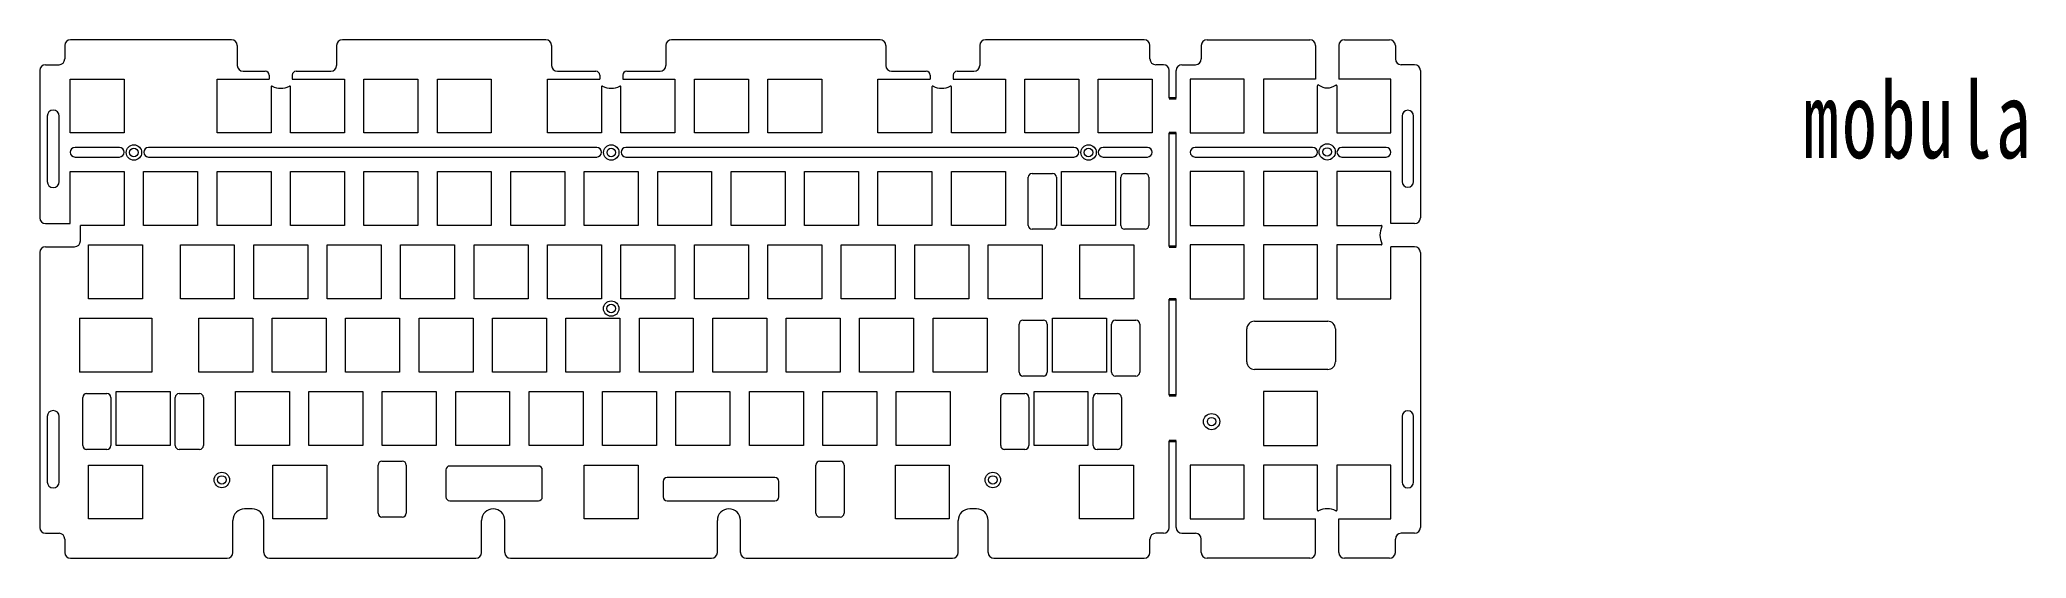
# Model space of a CAD drawing. Header units: millimetres. Extents: x 0 to 515, y 0 to 135.
import ezdxf

# ---------------------------------------------------------------- set-up
doc = ezdxf.new("R2010")
doc.units = ezdxf.units.MM
doc.layers.get('0').update_dxf_attribs({"lineweight": 35})
doc.layers.add('MOBRO-00-03_PBL1', color=7, linetype='Continuous', lineweight=18)
doc.layers.add('MOBRO-00-04_PBL1', color=7, linetype='Continuous', lineweight=18)
doc.styles.add('标准', font='', dxfattribs={"width": 0.667})
doc.styles.get('标准').set_extended_font_data('仿宋_gb2312')

msp = doc.modelspace()

# ---------------------------------------------------------------- linework, layer by layer
for p, q in [((293, 119.46), (294.81, 119.46)), ((293, 110.42), (294.81, 110.42)), ((293, 80.92), (294.81, 80.92)), ((293, 67.3), (294.81, 67.3)), ((293, 42.37), (294.81, 42.37)), ((293, 30.49), (294.81, 30.49))]:
    msp.add_line(p, q)
at = {"layer": 'MOBRO-00-03_PBL1', "color": 7, "linetype": 'Continuous'}
for p, q in [((49.76, 134.6), (8, 134.6)), ((131.28, 134.6), (78.51, 134.6)), ((217.99, 134.6), (163.92, 134.6)), ((286.5, 134.6), (245.35, 134.6)), ((6.5, 133.1), (6.5, 129.6)), ((51.26, 133.1), (51.26, 127.9)), ((77.01, 133.1), (77.01, 127.9)), ((132.78, 133.1), (132.78, 127.9)), ((162.42, 133.1), (162.42, 127.9)), ((219.49, 133.1), (219.49, 127.9)), ((243.85, 133.1), (243.85, 127.9)), ((288, 129.6), (288, 133.1)), ((0, 126.6), (0, 88.37)), ((1.5, 128.1), (5, 128.1)), ((7.9, 124.4), (21.9, 124.4)), ((7.9, 110.4), (7.9, 124.4)), ((21.9, 124.4), (21.9, 110.4)), ((46, 124.4), (59.52, 124.4)), ((46, 110.4), (46, 124.4)), ((52.76, 126.4), (58.52, 126.4)), ((59.52, 125.4), (59.52, 124.4)), ((65.52, 125.4), (65.52, 124.4)), ((65.52, 124.4), (79.05, 124.4)), ((66.52, 126.4), (75.52, 126.4)), ((79.05, 124.4), (79.05, 110.4)), ((84.1, 124.4), (98.1, 124.4)), ((84.1, 110.4), (84.1, 124.4)), ((98.1, 124.4), (98.1, 110.4)), ((103.15, 110.4), (103.15, 124.4)), ((103.15, 124.4), (117.15, 124.4)), ((117.15, 124.4), (117.15, 110.4)), ((131.73, 110.4), (131.73, 124.4)), ((131.73, 124.4), (145.26, 124.4)), ((134.28, 126.4), (144.26, 126.4)), ((145.26, 125.4), (145.26, 124.4)), ((151.26, 125.4), (151.26, 124.4)), ((151.26, 124.4), (164.78, 124.4)), ((152.26, 126.4), (160.92, 126.4)), ((164.78, 124.4), (164.78, 110.4)), ((169.83, 110.4), (169.83, 124.4)), ((169.83, 124.4), (183.83, 124.4)), ((183.83, 124.4), (183.83, 110.4)), ((188.88, 110.4), (188.88, 124.4)), ((188.88, 124.4), (202.88, 124.4)), ((202.88, 124.4), (202.88, 110.4)), ((217.45, 110.4), (217.45, 124.4)), ((217.45, 124.4), (230.98, 124.4)), ((220.99, 126.4), (229.98, 126.4)), ((230.98, 125.4), (230.98, 124.4)), ((236.98, 125.4), (236.98, 124.4)), ((236.98, 124.4), (250.5, 124.4)), ((237.98, 126.4), (242.35, 126.4)), ((250.5, 124.4), (250.5, 110.4)), ((255.55, 110.4), (255.55, 124.4)), ((255.55, 124.4), (269.55, 124.4)), ((269.55, 124.4), (269.55, 110.4)), ((274.6, 110.4), (274.6, 124.4)), ((274.6, 124.4), (288.6, 124.4)), ((288.6, 124.4), (288.6, 110.4)), ((291.5, 128.1), (289.5, 128.1)), ((293, 119.46), (293, 126.6)), ((60, 122.35), (60, 110.4)), ((65.05, 110.4), (65.05, 122.35)), ((145.73, 122.35), (145.73, 110.4)), ((150.78, 110.4), (150.78, 122.35)), ((231.45, 122.35), (231.45, 110.4)), ((236.5, 110.4), (236.5, 122.35)), ((1.95, 114.8), (1.95, 97.8)), ((5.05, 97.8), (5.05, 114.8)), ((21.9, 110.4), (7.9, 110.4)), ((60, 110.4), (46, 110.4)), ((79.05, 110.4), (65.05, 110.4)), ((98.1, 110.4), (84.1, 110.4)), ((117.15, 110.4), (103.15, 110.4)), ((145.73, 110.4), (131.73, 110.4)), ((164.78, 110.4), (150.78, 110.4)), ((183.83, 110.4), (169.83, 110.4)), ((202.88, 110.4), (188.88, 110.4)), ((231.45, 110.4), (217.45, 110.4)), ((250.5, 110.4), (236.5, 110.4)), ((269.55, 110.4), (255.55, 110.4)), ((288.6, 110.4), (274.6, 110.4)), ((293, 80.92), (293, 110.42)), ((20.65, 106.65), (9.15, 106.65)), ((9.15, 104.15), (20.65, 104.15)), ((144.48, 106.65), (28.22, 106.65)), ((28.22, 104.15), (144.48, 104.15)), ((268.3, 106.65), (152.04, 106.65)), ((152.04, 104.15), (268.3, 104.15)), ((287.35, 106.65), (275.85, 106.65)), ((275.85, 104.15), (287.35, 104.15)), ((7.9, 100.4), (21.9, 100.4)), ((7.9, 86.87), (7.9, 100.4)), ((21.9, 100.4), (21.9, 86.4)), ((26.95, 100.4), (40.95, 100.4)), ((26.95, 86.4), (26.95, 100.4)), ((40.95, 100.4), (40.95, 86.4)), ((46, 100.4), (60, 100.4)), ((46, 86.4), (46, 100.4)), ((60, 100.4), (60, 86.4)), ((65.05, 100.4), (79.05, 100.4)), ((65.05, 86.4), (65.05, 100.4)), ((79.05, 100.4), (79.05, 86.4)), ((84.1, 100.4), (98.1, 100.4)), ((84.1, 86.4), (84.1, 100.4)), ((98.1, 100.4), (98.1, 86.4)), ((103.15, 100.4), (117.15, 100.4)), ((103.15, 86.4), (103.15, 100.4)), ((117.15, 100.4), (117.15, 86.4)), ((122.2, 100.4), (136.2, 100.4)), ((122.2, 86.4), (122.2, 100.4)), ((136.2, 100.4), (136.2, 86.4)), ((141.25, 86.4), (141.25, 100.4)), ((141.25, 100.4), (155.25, 100.4)), ((155.25, 100.4), (155.25, 86.4)), ((160.3, 86.4), (160.3, 100.4)), ((160.3, 100.4), (174.3, 100.4)), ((174.3, 100.4), (174.3, 86.4)), ((179.35, 86.4), (179.35, 100.4)), ((179.35, 100.4), (193.35, 100.4)), ((193.35, 100.4), (193.35, 86.4)), ((198.4, 86.4), (198.4, 100.4)), ((198.4, 100.4), (212.4, 100.4)), ((212.4, 100.4), (212.4, 86.4)), ((217.45, 86.4), (217.45, 100.4)), ((217.45, 100.4), (231.45, 100.4)), ((231.45, 100.4), (231.45, 86.4)), ((236.5, 86.4), (236.5, 100.4)), ((236.5, 100.4), (250.5, 100.4)), ((250.5, 100.4), (250.5, 86.4)), ((256.43, 86.4), (256.43, 98.9)), ((257.43, 99.9), (262.73, 99.9)), ((263.73, 98.9), (263.73, 86.4)), ((265.08, 86.4), (265.08, 100.4)), ((265.08, 100.4), (279.08, 100.4)), ((279.08, 100.4), (279.08, 86.4)), ((280.43, 86.4), (280.43, 98.9)), ((281.43, 99.9), (286.73, 99.9)), ((287.73, 98.9), (287.73, 86.4)), ((1.5, 86.87), (7.9, 86.87)), ((21.9, 86.4), (10.55, 86.4)), ((10.55, 82.37), (10.55, 86.4)), ((40.95, 86.4), (26.95, 86.4)), ((60, 86.4), (46, 86.4)), ((79.05, 86.4), (65.05, 86.4)), ((98.1, 86.4), (84.1, 86.4)), ((117.15, 86.4), (103.15, 86.4)), ((136.2, 86.4), (122.2, 86.4)), ((155.25, 86.4), (141.25, 86.4)), ((174.3, 86.4), (160.3, 86.4)), ((193.35, 86.4), (179.35, 86.4)), ((212.4, 86.4), (198.4, 86.4)), ((231.45, 86.4), (217.45, 86.4)), ((250.5, 86.4), (236.5, 86.4)), ((262.73, 85.4), (257.43, 85.4)), ((279.08, 86.4), (265.08, 86.4)), ((286.73, 85.4), (281.43, 85.4)), ((0, 79.37), (0, 8)), ((1.5, 80.87), (9.05, 80.87)), ((12.66, 81.35), (26.66, 81.35)), ((12.66, 67.35), (12.66, 81.35)), ((26.66, 81.35), (26.66, 67.35)), ((36.48, 81.35), (50.48, 81.35)), ((36.48, 67.35), (36.48, 81.35)), ((50.48, 81.35), (50.48, 67.35)), ((55.53, 81.35), (69.53, 81.35)), ((55.53, 67.35), (55.53, 81.35)), ((69.53, 81.35), (69.53, 67.35)), ((74.58, 81.35), (88.58, 81.35)), ((74.58, 67.35), (74.58, 81.35)), ((88.58, 81.35), (88.58, 67.35)), ((93.63, 81.35), (107.63, 81.35)), ((93.63, 67.35), (93.63, 81.35)), ((107.63, 81.35), (107.63, 67.35)), ((112.68, 81.35), (126.68, 81.35)), ((112.68, 67.35), (112.68, 81.35)), ((126.68, 81.35), (126.68, 67.35)), ((131.73, 81.35), (145.73, 81.35)), ((131.73, 67.35), (131.73, 81.35)), ((145.73, 81.35), (145.73, 67.35)), ((150.78, 67.35), (150.78, 81.35)), ((150.78, 81.35), (164.78, 81.35)), ((164.78, 81.35), (164.78, 67.35)), ((169.83, 67.35), (169.83, 81.35)), ((169.83, 81.35), (183.83, 81.35)), ((183.83, 81.35), (183.83, 67.35)), ((188.88, 67.35), (188.88, 81.35)), ((188.88, 81.35), (202.88, 81.35)), ((202.88, 81.35), (202.88, 67.35)), ((207.93, 67.35), (207.93, 81.35)), ((207.93, 81.35), (221.93, 81.35)), ((221.93, 81.35), (221.93, 67.35)), ((226.98, 67.35), (226.98, 81.35)), ((226.98, 81.35), (240.98, 81.35)), ((240.98, 81.35), (240.98, 67.35)), ((246.03, 67.35), (246.03, 81.35)), ((246.03, 81.35), (260.03, 81.35)), ((260.03, 81.35), (260.03, 67.35)), ((269.84, 67.35), (269.84, 81.35)), ((269.84, 81.35), (283.84, 81.35)), ((283.84, 81.35), (283.84, 67.35)), ((26.66, 67.35), (12.66, 67.35)), ((50.48, 67.35), (36.48, 67.35)), ((69.53, 67.35), (55.53, 67.35)), ((88.58, 67.35), (74.58, 67.35)), ((107.63, 67.35), (93.63, 67.35)), ((126.68, 67.35), (112.68, 67.35)), ((145.73, 67.35), (131.73, 67.35)), ((164.78, 67.35), (150.78, 67.35)), ((183.83, 67.35), (169.83, 67.35)), ((202.88, 67.35), (188.88, 67.35)), ((221.93, 67.35), (207.93, 67.35)), ((240.98, 67.35), (226.98, 67.35)), ((260.03, 67.35), (246.03, 67.35)), ((283.84, 67.35), (269.84, 67.35)), ((293, 42.37), (293, 67.3)), ((10.29, 62.3), (29.05, 62.3)), ((10.29, 62.3), (10.29, 48.3)), ((29.05, 62.3), (29.05, 48.3)), ((41.25, 62.3), (55.25, 62.3)), ((41.25, 48.3), (41.25, 62.3)), ((55.25, 62.3), (55.25, 48.3)), ((60.3, 62.3), (74.3, 62.3)), ((60.3, 48.3), (60.3, 62.3)), ((74.3, 62.3), (74.3, 48.3)), ((79.35, 62.3), (93.35, 62.3)), ((79.35, 48.3), (79.35, 62.3)), ((93.35, 62.3), (93.35, 48.3)), ((98.4, 62.3), (112.4, 62.3)), ((98.4, 48.3), (98.4, 62.3)), ((112.4, 62.3), (112.4, 48.3)), ((117.45, 62.3), (131.45, 62.3)), ((117.45, 48.3), (117.45, 62.3)), ((131.45, 62.3), (131.45, 48.3)), ((136.5, 62.3), (150.5, 62.3)), ((136.5, 48.3), (136.5, 62.3)), ((150.5, 62.3), (150.5, 48.3)), ((155.55, 62.3), (169.55, 62.3)), ((155.55, 48.3), (155.55, 62.3)), ((169.55, 62.3), (169.55, 48.3)), ((174.6, 48.3), (174.6, 62.3)), ((174.6, 62.3), (188.6, 62.3)), ((188.6, 62.3), (188.6, 48.3)), ((193.65, 48.3), (193.65, 62.3)), ((193.65, 62.3), (207.65, 62.3)), ((207.65, 62.3), (207.65, 48.3)), ((212.7, 48.3), (212.7, 62.3)), ((212.7, 62.3), (226.7, 62.3)), ((226.7, 62.3), (226.7, 48.3)), ((231.75, 48.3), (231.75, 62.3)), ((231.75, 62.3), (245.75, 62.3)), ((245.75, 62.3), (245.75, 48.3)), ((262.71, 48.3), (262.71, 62.3)), ((262.71, 62.3), (276.71, 62.3)), ((276.71, 62.3), (276.71, 48.3)), ((254.06, 48.3), (254.06, 60.8)), ((255.06, 61.8), (260.36, 61.8)), ((261.36, 60.8), (261.36, 48.3)), ((278.06, 48.3), (278.06, 60.8)), ((279.06, 61.8), (284.36, 61.8)), ((285.36, 60.8), (285.36, 48.3)), ((29.05, 48.3), (10.29, 48.3)), ((55.25, 48.3), (41.25, 48.3)), ((74.3, 48.3), (60.3, 48.3)), ((93.35, 48.3), (79.35, 48.3)), ((112.4, 48.3), (98.4, 48.3)), ((131.45, 48.3), (117.45, 48.3)), ((150.5, 48.3), (136.5, 48.3)), ((169.55, 48.3), (155.55, 48.3)), ((188.6, 48.3), (174.6, 48.3)), ((207.65, 48.3), (193.65, 48.3)), ((226.7, 48.3), (212.7, 48.3)), ((245.75, 48.3), (231.75, 48.3)), ((260.36, 47.3), (255.06, 47.3)), ((276.71, 48.3), (262.71, 48.3)), ((284.36, 47.3), (279.06, 47.3)), ((11.15, 29.25), (11.15, 41.75)), ((12.15, 42.75), (17.45, 42.75)), ((18.45, 41.75), (18.45, 29.25)), ((19.8, 43.25), (33.8, 43.25)), ((19.8, 29.25), (19.8, 43.25)), ((33.8, 43.25), (33.8, 29.25)), ((35.15, 29.25), (35.15, 41.75)), ((36.15, 42.75), (41.45, 42.75)), ((42.45, 41.75), (42.45, 29.25)), ((50.75, 43.25), (64.75, 43.25)), ((50.75, 29.25), (50.75, 43.25)), ((64.75, 43.25), (64.75, 29.25)), ((69.8, 43.25), (83.8, 43.25)), ((69.8, 29.25), (69.8, 43.25)), ((83.8, 43.25), (83.8, 29.25)), ((88.85, 43.25), (102.85, 43.25)), ((88.85, 29.25), (88.85, 43.25)), ((102.85, 43.25), (102.85, 29.25)), ((107.9, 43.25), (121.9, 43.25)), ((107.9, 29.25), (107.9, 43.25)), ((121.9, 43.25), (121.9, 29.25)), ((126.95, 43.25), (140.95, 43.25)), ((126.95, 29.25), (126.95, 43.25)), ((140.95, 43.25), (140.95, 29.25)), ((146, 43.25), (160, 43.25)), ((146, 29.25), (146, 43.25)), ((160, 43.25), (160, 29.25)), ((165.05, 43.25), (179.05, 43.25)), ((165.05, 29.25), (165.05, 43.25)), ((179.05, 43.25), (179.05, 29.25)), ((184.1, 29.25), (184.1, 43.25)), ((184.1, 43.25), (198.1, 43.25)), ((198.1, 43.25), (198.1, 29.25)), ((203.15, 29.25), (203.15, 43.25)), ((203.15, 43.25), (217.15, 43.25)), ((217.15, 43.25), (217.15, 29.25)), ((222.2, 29.25), (222.2, 43.25)), ((222.2, 43.25), (236.2, 43.25)), ((236.2, 43.25), (236.2, 29.25)), ((249.28, 29.25), (249.28, 41.75)), ((250.28, 42.75), (255.58, 42.75)), ((256.58, 41.75), (256.58, 29.25)), ((257.93, 29.25), (257.93, 43.25)), ((257.93, 43.25), (271.93, 43.25)), ((271.93, 43.25), (271.93, 29.25)), ((273.28, 29.25), (273.28, 41.75)), ((274.28, 42.75), (279.58, 42.75)), ((280.58, 41.75), (280.58, 29.25)), ((1.95, 36.8), (1.95, 19.8)), ((5.05, 19.8), (5.05, 36.8)), ((17.45, 28.25), (12.15, 28.25)), ((33.8, 29.25), (19.8, 29.25)), ((41.45, 28.25), (36.15, 28.25)), ((64.75, 29.25), (50.75, 29.25)), ((83.8, 29.25), (69.8, 29.25)), ((102.85, 29.25), (88.85, 29.25)), ((121.9, 29.25), (107.9, 29.25)), ((140.95, 29.25), (126.95, 29.25)), ((160, 29.25), (146, 29.25)), ((179.05, 29.25), (165.05, 29.25)), ((198.1, 29.25), (184.1, 29.25)), ((217.15, 29.25), (203.15, 29.25)), ((236.2, 29.25), (222.2, 29.25)), ((255.58, 28.25), (250.28, 28.25)), ((271.93, 29.25), (257.93, 29.25)), ((279.58, 28.25), (274.28, 28.25)), ((293, 8), (293, 30.49)), ((12.66, 24.2), (26.66, 24.2)), ((12.66, 10.2), (12.66, 24.2)), ((26.66, 24.2), (26.66, 10.2)), ((60.46, 24.2), (74.46, 24.2)), ((60.46, 10.2), (60.46, 24.2)), ((74.46, 24.2), (74.46, 10.2)), ((87.76, 11.7), (87.76, 24.2)), ((88.76, 25.2), (94.06, 25.2)), ((95.06, 24.2), (95.06, 11.7)), ((105.38, 22.95), (105.38, 15.95)), ((129.38, 23.95), (106.38, 23.95)), ((130.38, 15.95), (130.38, 22.95)), ((141.21, 24.2), (155.21, 24.2)), ((141.21, 10.2), (141.21, 24.2)), ((155.21, 24.2), (155.21, 10.2)), ((190.73, 20.95), (162.73, 20.95)), ((201.36, 11.7), (201.36, 24.2)), ((202.36, 25.2), (207.66, 25.2)), ((208.66, 24.2), (208.66, 11.7)), ((221.96, 10.2), (221.96, 24.2)), ((221.96, 24.2), (235.96, 24.2)), ((235.96, 24.2), (235.96, 10.2)), ((269.75, 10.2), (269.75, 24.2)), ((269.75, 24.2), (283.75, 24.2)), ((283.75, 24.2), (283.75, 10.2)), ((161.73, 19.95), (161.73, 15.95)), ((191.73, 15.95), (191.73, 19.95)), ((55.13, 12.85), (53.13, 12.85)), ((94.06, 10.7), (88.76, 10.7)), ((106.38, 14.95), (129.38, 14.95)), ((162.73, 14.95), (190.73, 14.95)), ((207.66, 10.7), (202.36, 10.7)), ((243.03, 12.85), (241.28, 12.85)), ((1.5, 6.5), (5, 6.5)), ((26.66, 10.2), (12.66, 10.2)), ((50.13, 1.5), (50.13, 9.85)), ((58.13, 1.5), (58.13, 9.85)), ((74.46, 10.2), (60.46, 10.2)), ((114.63, 1.5), (114.63, 9.85)), ((120.63, 1.5), (120.63, 9.85)), ((155.21, 10.2), (141.21, 10.2)), ((175.78, 1.5), (175.78, 9.85)), ((181.78, 1.5), (181.78, 9.85)), ((235.96, 10.2), (221.96, 10.2)), ((238.28, 9.7), (238.28, 9.85)), ((238.28, 1.5), (238.28, 9.7)), ((246.03, 1.5), (246.03, 9.85)), ((283.75, 10.2), (269.75, 10.2)), ((291.5, 6.5), (289.5, 6.5)), ((6.5, 5), (6.5, 1.5)), ((8, 0), (48.63, 0)), ((59.63, 0), (113.13, 0)), ((122.13, 0), (174.28, 0)), ((183.28, 0), (236.78, 0)), ((247.53, 0), (286.5, 0)), ((288, 1.5), (288, 5))]:
    msp.add_line(p, q, dxfattribs=at)
for centre, radius in [((24.43, 105.33), 2), ((24.43, 105.33), 1.1), ((148.26, 105.33), 2), ((148.26, 105.33), 1.1), ((272.08, 105.33), 2), ((272.08, 105.33), 1.1), ((148.25, 64.82), 2), ((148.25, 64.82), 1.1), ((47.25, 20.33), 2), ((47.25, 20.33), 1.1), ((247.25, 20.33), 2), ((247.25, 20.33), 1.1)]:
    msp.add_circle(centre, radius, dxfattribs=at)
for centre, radius, start, end in [((8, 133.1), 1.5, 90, 180), ((49.76, 133.1), 1.5, 0, 90), ((78.51, 133.1), 1.5, 90, 180), ((131.28, 133.1), 1.5, 0, 90), ((163.92, 133.1), 1.5, 90, 180), ((217.99, 133.1), 1.5, 0, 90), ((245.35, 133.1), 1.5, 90, 180), ((286.5, 133.1), 1.5, 0, 90), ((5, 129.6), 1.5, 270, 360), ((289.5, 129.6), 1.5, 180, 270), ((1.5, 126.6), 1.5, 90, 180), ((52.76, 127.9), 1.5, 180, 270), ((58.52, 125.4), 1, 0, 90), ((66.52, 125.4), 1, 90, 180), ((75.52, 127.9), 1.5, 270, 0), ((134.28, 127.9), 1.5, 180, 270), ((144.26, 125.4), 1, 0, 90), ((152.26, 125.4), 1, 90, 180), ((160.92, 127.9), 1.5, 270, 0), ((220.99, 127.9), 1.5, 180, 270), ((229.98, 125.4), 1, 0, 90), ((237.98, 125.4), 1, 90, 180), ((242.35, 127.9), 1.5, 270, 0), ((291.5, 126.6), 1.5, 360, 90), ((60.2, 122.35), 0.2, 63.4412, 180), ((62.52, 127), 5, 243.4412, 296.5588), ((64.85, 122.35), 0.2, 360, 116.5588), ((145.93, 122.35), 0.2, 63.4412, 180), ((148.26, 127), 5, 243.4412, 296.5588), ((150.58, 122.35), 0.2, 0, 116.5588), ((231.65, 122.35), 0.2, 63.3796, 180), ((233.98, 127), 5, 243.3796, 296.4972), ((236.3, 122.35), 0.2, 0, 116.4972), ((3.5, 114.8), 1.55, 0, 180), ((9.15, 105.4), 1.25, 90, 270), ((20.65, 105.4), 1.25, 270, 90), ((28.22, 105.4), 1.25, 90, 270), ((144.48, 105.4), 1.25, 270, 90), ((152.04, 105.4), 1.25, 90, 270), ((268.3, 105.4), 1.25, 270, 90), ((275.85, 105.4), 1.25, 90, 270), ((287.35, 105.4), 1.25, 270, 90), ((257.43, 98.9), 1, 90, 180), ((262.73, 98.9), 1, 0, 90), ((281.43, 98.9), 1, 90, 180), ((286.73, 98.9), 1, 0, 90), ((3.5, 97.8), 1.55, 180, 0), ((1.5, 88.37), 1.5, 180, 270), ((257.43, 86.4), 1, 180, 270), ((262.73, 86.4), 1, 270, 0), ((281.43, 86.4), 1, 180, 270), ((286.73, 86.4), 1, 270, 0), ((1.5, 79.37), 1.5, 90, 180), ((9.05, 82.37), 1.5, 270, 0), ((255.06, 60.8), 1, 90, 180), ((260.36, 60.8), 1, 360, 90), ((279.06, 60.8), 1, 90, 180), ((284.36, 60.8), 1, 0, 90), ((255.06, 48.3), 1, 180, 270), ((260.36, 48.3), 1, 270, 0), ((279.06, 48.3), 1, 180, 270), ((284.36, 48.3), 1, 270, 0), ((12.15, 41.75), 1, 90, 180), ((17.45, 41.75), 1, 360, 90), ((36.15, 41.75), 1, 90, 180), ((41.45, 41.75), 1, 0, 90), ((250.28, 41.75), 1, 90, 180), ((255.58, 41.75), 1, 0, 90), ((274.28, 41.75), 1, 90, 180), ((279.58, 41.75), 1, 0, 90), ((3.5, 36.8), 1.55, 0, 180), ((12.15, 29.25), 1, 180, 270), ((17.45, 29.25), 1, 270, 0), ((36.15, 29.25), 1, 180, 270), ((41.45, 29.25), 1, 270, 0), ((250.28, 29.25), 1, 180, 270), ((255.58, 29.25), 1, 270, 360), ((274.28, 29.25), 1, 180, 270), ((279.58, 29.25), 1, 270, 0), ((88.76, 24.2), 1, 90, 180), ((94.06, 24.2), 1, 0, 90), ((106.38, 22.95), 1, 90, 180), ((129.38, 22.95), 1, 0, 90), ((162.73, 19.95), 1, 90, 180), ((190.73, 19.95), 1, 0, 90), ((202.36, 24.2), 1, 90, 180), ((207.66, 24.2), 1, 0, 90), ((3.5, 19.8), 1.55, 180, 0), ((106.38, 15.95), 1, 180, 270), ((129.38, 15.95), 1, 270, 360), ((162.73, 15.95), 1, 180, 270), ((190.73, 15.95), 1, 270, 0), ((53.13, 9.85), 3, 90, 180), ((55.13, 9.85), 3, 0, 90), ((88.76, 11.7), 1, 180, 270), ((94.06, 11.7), 1, 270, 0), ((117.63, 9.85), 3, 0, 180), ((178.78, 9.85), 3, 0, 180), ((202.36, 11.7), 1, 180, 270), ((207.66, 11.7), 1, 270, 0), ((241.28, 9.85), 3, 90, 180), ((243.03, 9.85), 3, 0, 90), ((1.5, 8), 1.5, 180, 270), ((5, 5), 1.5, 0, 90), ((289.5, 5), 1.5, 90, 180), ((291.5, 8), 1.5, 270, 0), ((8, 1.5), 1.5, 180, 270), ((48.63, 1.5), 1.5, 270, 360), ((59.63, 1.5), 1.5, 180, 270), ((113.13, 1.5), 1.5, 270, 0), ((122.13, 1.5), 1.5, 180, 270), ((174.28, 1.5), 1.5, 270, 0), ((183.28, 1.5), 1.5, 180, 270), ((236.78, 1.5), 1.5, 270, 0), ((247.53, 1.5), 1.5, 180, 270), ((286.5, 1.5), 1.5, 270, 0)]:
    msp.add_arc(centre, radius, start, end, dxfattribs=at)
at = {"layer": 'MOBRO-00-04_PBL1', "color": 7, "linetype": 'Continuous'}
for p, q in [((302.81, 134.6), (329.49, 134.6)), ((338.49, 134.6), (350.16, 134.6)), ((301.31, 133.1), (301.31, 129.6)), ((330.99, 133.1), (330.99, 131.3)), ((330.99, 133.1), (330.99, 124.4)), ((336.99, 133.1), (336.99, 131.3)), ((336.99, 133.1), (336.99, 124.4)), ((351.66, 133.1), (351.66, 129.6)), ((294.81, 119.46), (294.81, 126.6)), ((296.31, 128.1), (299.81, 128.1)), ((298.41, 124.4), (298.41, 110.4)), ((312.41, 124.4), (298.41, 124.4)), ((312.41, 110.4), (312.41, 124.4)), ((317.46, 124.4), (317.46, 110.4)), ((330.99, 124.4), (317.46, 124.4)), ((350.51, 124.4), (336.99, 124.4)), ((350.51, 110.4), (350.51, 124.4)), ((356.66, 128.1), (353.16, 128.1)), ((358.16, 126.6), (358.16, 88.38)), ((331.46, 110.4), (331.46, 122.66)), ((336.51, 122.66), (336.51, 110.4)), ((353.41, 114.8), (353.41, 97.8)), ((356.41, 97.8), (356.41, 114.8)), ((294.81, 80.92), (294.81, 110.42)), ((298.41, 110.4), (312.41, 110.4)), ((317.46, 110.4), (331.46, 110.4)), ((336.51, 110.4), (350.51, 110.4)), ((330.21, 106.65), (299.71, 106.65)), ((299.71, 104.15), (330.21, 104.15)), ((349.27, 106.65), (337.77, 106.65)), ((337.77, 104.15), (349.27, 104.15)), ((298.41, 100.4), (298.41, 86.4)), ((312.41, 100.4), (298.41, 100.4)), ((312.41, 86.4), (312.41, 100.4)), ((317.46, 100.4), (317.46, 86.4)), ((331.46, 100.4), (317.46, 100.4)), ((331.46, 86.4), (331.46, 100.4)), ((336.51, 100.4), (336.51, 86.4)), ((350.51, 100.4), (336.51, 100.4)), ((350.51, 86.88), (350.51, 100.4)), ((298.41, 86.4), (312.41, 86.4)), ((317.46, 86.4), (331.46, 86.4)), ((336.51, 86.4), (348.01, 86.4)), ((356.66, 86.88), (350.51, 86.88)), ((298.41, 81.35), (298.41, 67.35)), ((312.41, 81.35), (298.41, 81.35)), ((312.41, 67.35), (312.41, 81.35)), ((317.46, 81.35), (317.46, 67.35)), ((331.46, 81.35), (317.46, 81.35)), ((331.46, 67.35), (331.46, 81.35)), ((348.01, 81.36), (336.51, 81.35)), ((336.51, 81.35), (336.51, 67.35)), ((356.66, 80.88), (350.51, 80.88)), ((350.51, 67.35), (350.51, 80.88)), ((358.16, 79.38), (358.16, 8)), ((294.81, 42.37), (294.81, 67.3)), ((298.41, 67.35), (312.41, 67.35)), ((317.46, 67.35), (331.46, 67.35)), ((336.51, 67.35), (350.51, 67.35)), ((313.12, 51.02), (313.12, 59.52)), ((315.12, 61.52), (334.12, 61.52)), ((336.12, 59.52), (336.12, 51.02)), ((334.12, 49.02), (315.12, 49.02)), ((331.46, 43.25), (317.46, 43.25)), ((317.46, 43.25), (317.46, 29.25)), ((331.46, 29.25), (331.46, 43.25)), ((353.41, 36.8), (353.41, 19.8)), ((356.41, 19.8), (356.41, 36.8)), ((294.81, 8), (294.81, 30.49)), ((317.46, 29.25), (331.46, 29.25)), ((312.41, 24.2), (298.41, 24.2)), ((298.41, 24.2), (298.41, 10.2)), ((312.41, 10.2), (312.41, 24.2)), ((331.46, 24.2), (317.46, 24.2)), ((317.46, 24.2), (317.46, 10.2)), ((331.46, 12.5), (331.46, 24.2)), ((350.51, 24.2), (336.51, 24.2)), ((336.51, 24.2), (336.51, 12.5)), ((350.51, 10.2), (350.51, 24.2)), ((296.31, 6.5), (299.81, 6.5)), ((298.41, 10.2), (312.41, 10.2)), ((317.46, 10.2), (330.99, 10.2)), ((330.99, 1.5), (330.99, 10.2)), ((336.99, 10.2), (350.51, 10.2)), ((336.99, 1.5), (336.99, 10.2)), ((356.66, 6.5), (353.16, 6.5)), ((301.31, 1.5), (301.31, 5)), ((329.49, 0), (302.81, 0)), ((330.99, 1.5), (330.99, 3.73)), ((336.99, 1.5), (336.99, 3.73)), ((350.16, 0), (338.49, 0)), ((351.66, 1.5), (351.66, 5))]:
    msp.add_line(p, q, dxfattribs=at)
for centre, radius in [((333.99, 105.48), 2.1), ((333.99, 105.48), 1.1), ((303.99, 35.48), 2.1), ((303.99, 35.48), 1.1)]:
    msp.add_circle(centre, radius, dxfattribs=at)
for centre, radius, start, end in [((302.81, 133.1), 1.5, 90, 180), ((329.49, 133.1), 1.5, 0, 90), ((338.49, 133.1), 1.5, 90, 180), ((350.16, 133.1), 1.5, 0, 90), ((299.81, 129.6), 1.5, 270, 0), ((353.16, 129.6), 1.5, 180, 270), ((296.31, 126.6), 1.5, 90, 180), ((356.66, 126.6), 1.5, 0, 90), ((331.66, 122.66), 0.2, 53.9417, 180), ((333.99, 125.85), 3.75, 233.9417, 306.0583), ((336.31, 122.66), 0.2, 360, 126.0583), ((354.91, 114.8), 1.5, 360, 180), ((299.71, 105.4), 1.25, 90, 270), ((330.21, 105.4), 1.25, 270, 90), ((337.77, 105.4), 1.25, 90, 270), ((349.27, 105.4), 1.25, 270, 90), ((354.91, 97.8), 1.5, 180, 0), ((356.66, 88.38), 1.5, 270, 0), ((352.66, 83.88), 5, 153.5172, 206.51), ((348.01, 86.2), 0.2, 333.5172, 90), ((348.01, 81.56), 0.2, 270.0505, 26.51), ((356.66, 79.38), 1.5, 0, 90), ((315.12, 59.52), 2, 90, 180), ((334.12, 59.52), 2, 0, 90), ((315.12, 51.02), 2, 180, 270), ((334.12, 51.02), 2, 270, 0), ((354.91, 36.8), 1.5, 0, 180), ((354.91, 19.8), 1.5, 180, 0), ((331.66, 12.5), 0.2, 180, 296.5588), ((333.99, 7.85), 5, 63.4412, 116.5588), ((336.31, 12.5), 0.2, 243.4412, 360), ((296.31, 8), 1.5, 180, 270), ((299.81, 5), 1.5, 0, 90), ((353.16, 5), 1.5, 90, 180), ((356.66, 8), 1.5, 270, 360), ((302.81, 1.5), 1.5, 180, 270), ((329.49, 1.5), 1.5, 270, 0), ((338.49, 1.5), 1.5, 180, 270), ((350.16, 1.5), 1.5, 270, 0)]:
    msp.add_arc(centre, radius, start, end, dxfattribs=at)

# ---------------------------------------------------------------- texts
at = {"insert": (457.52, 123.86), "char_height": 20, "width": 139.8569, "attachment_point": 1, "line_spacing_factor": 1.15057, "style": '标准'}
msp.add_mtext('\\T1.1;{\\fsimhei|b0|i0|c134|p49;mobula\\P}', dxfattribs=at)

doc.saveas('drawing.dxf')
